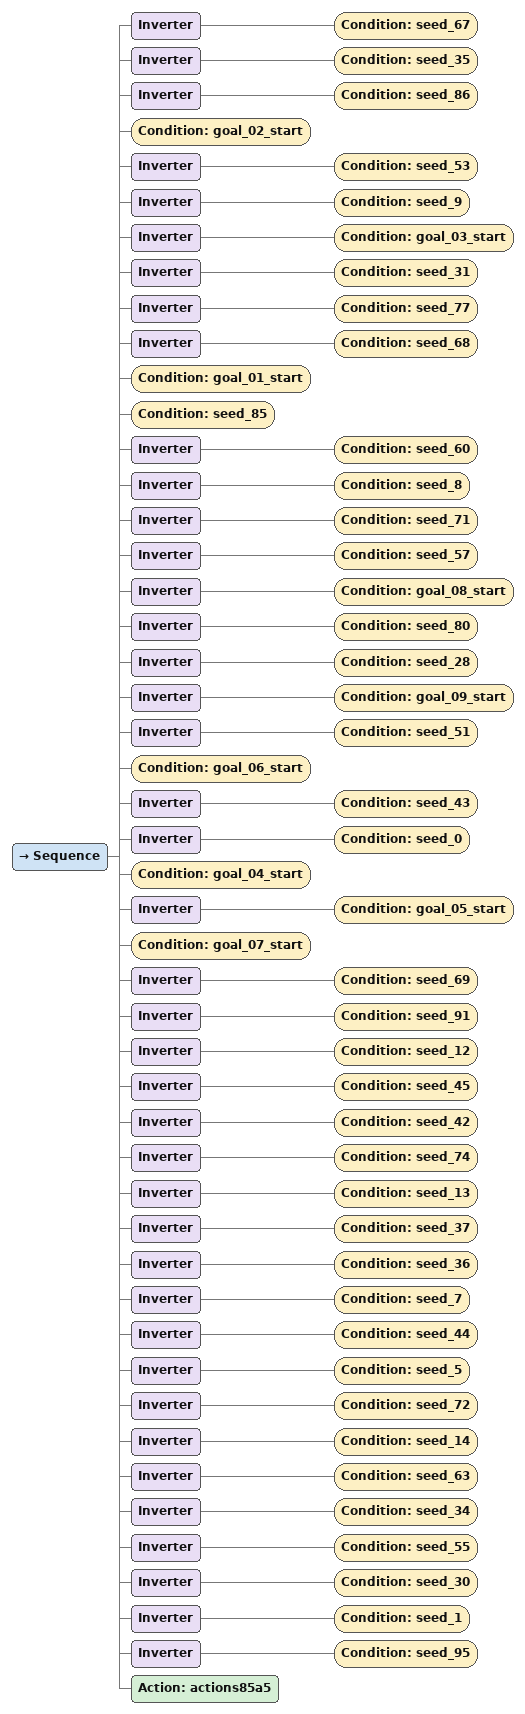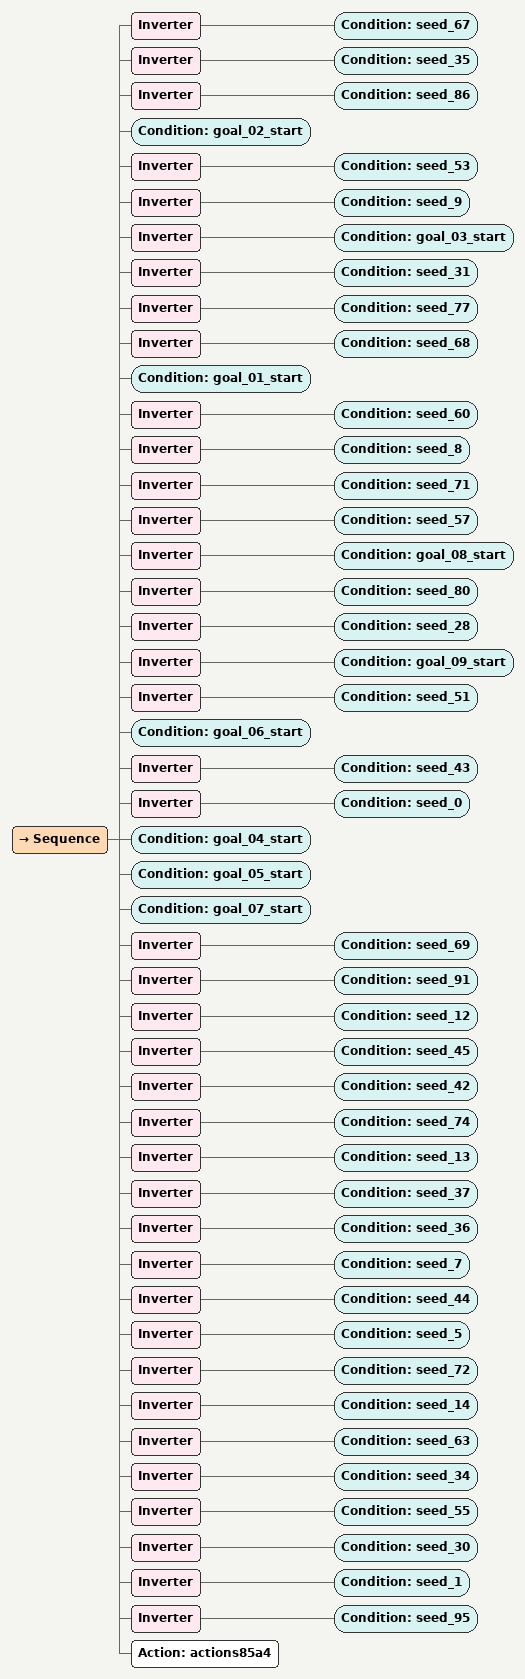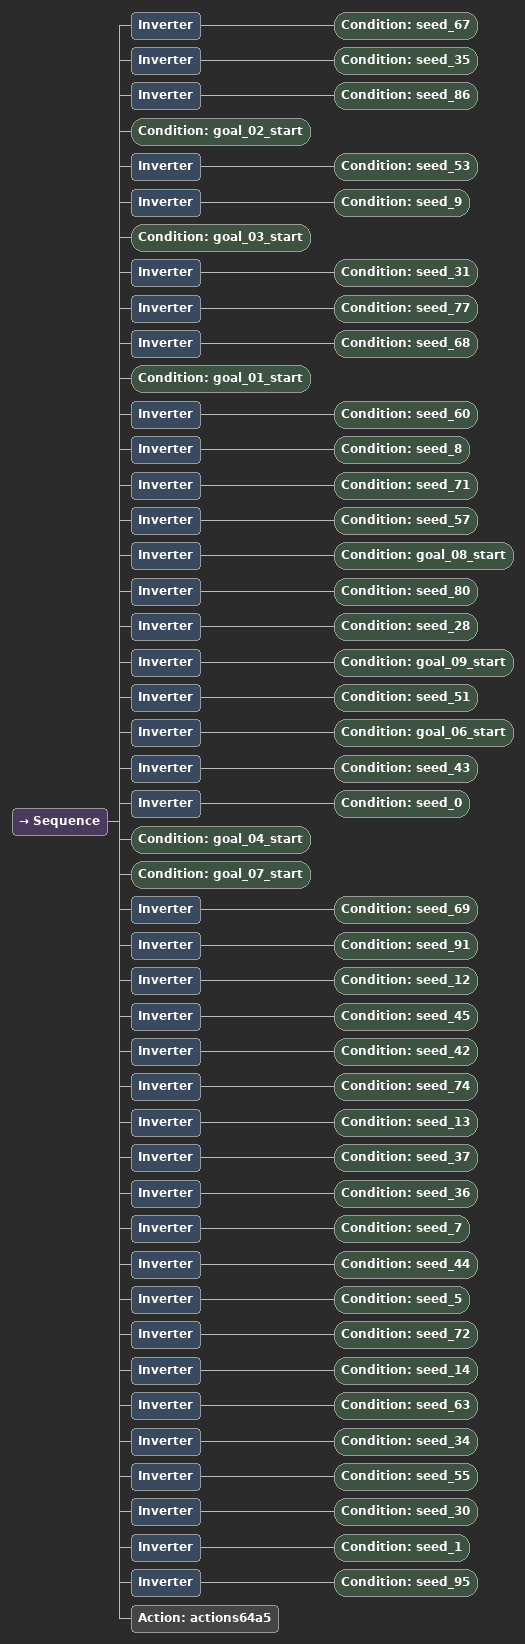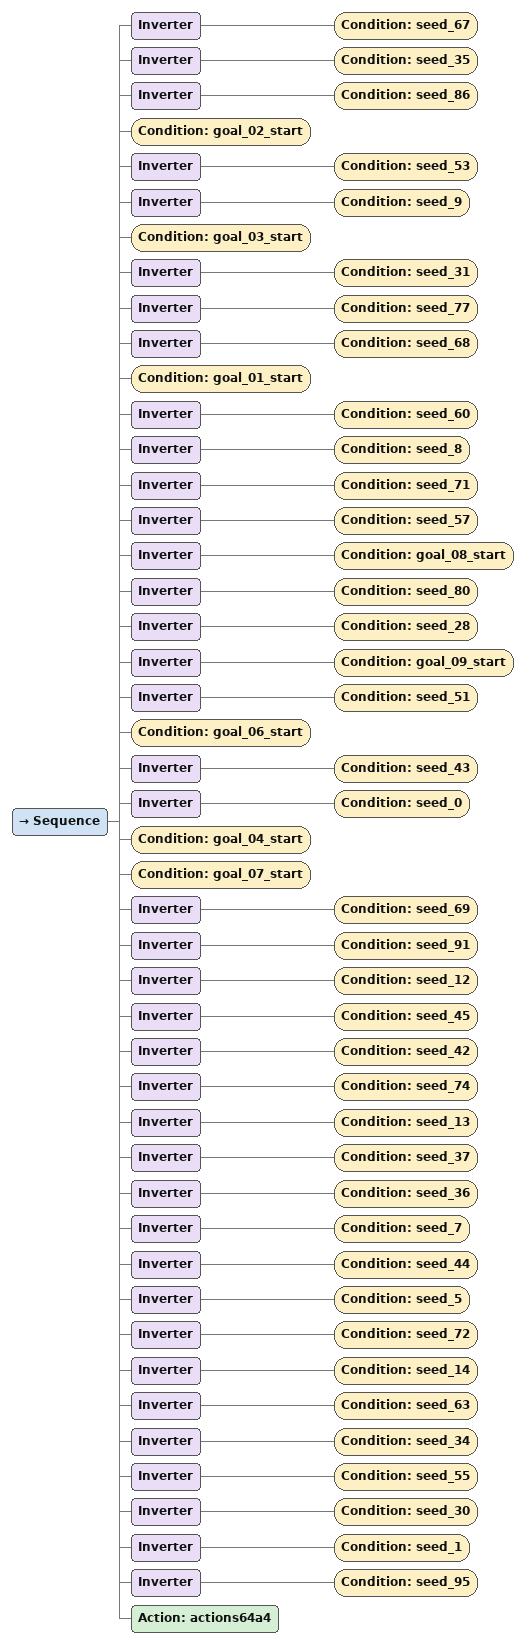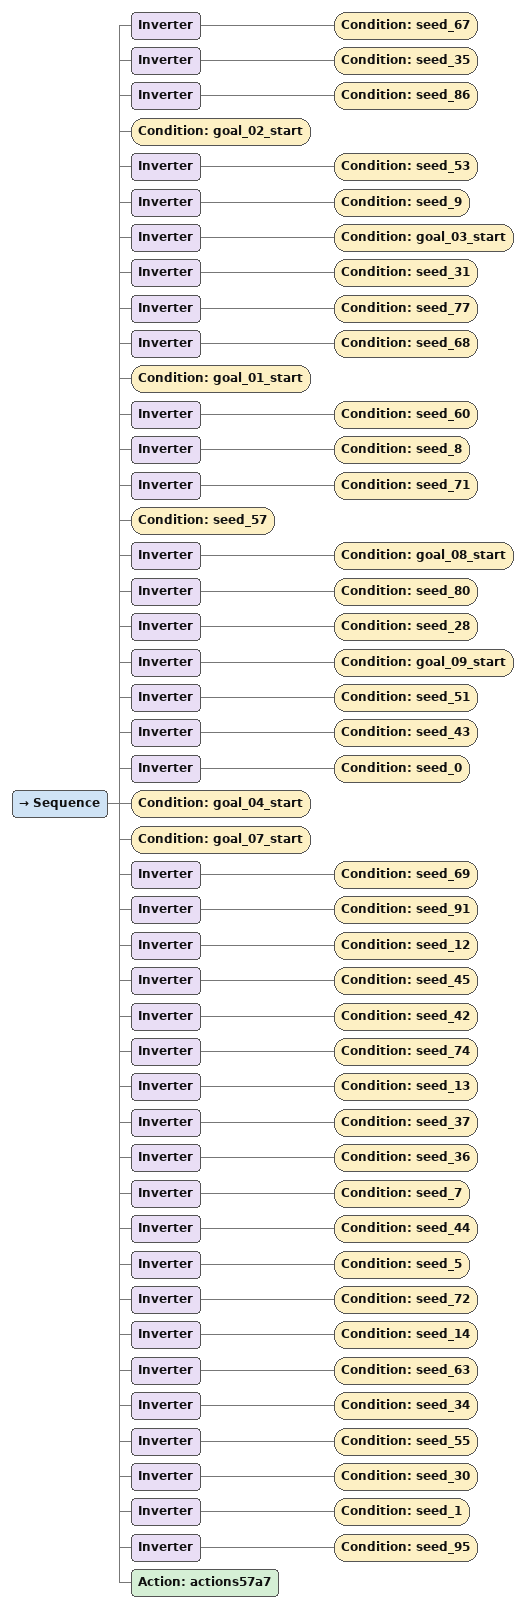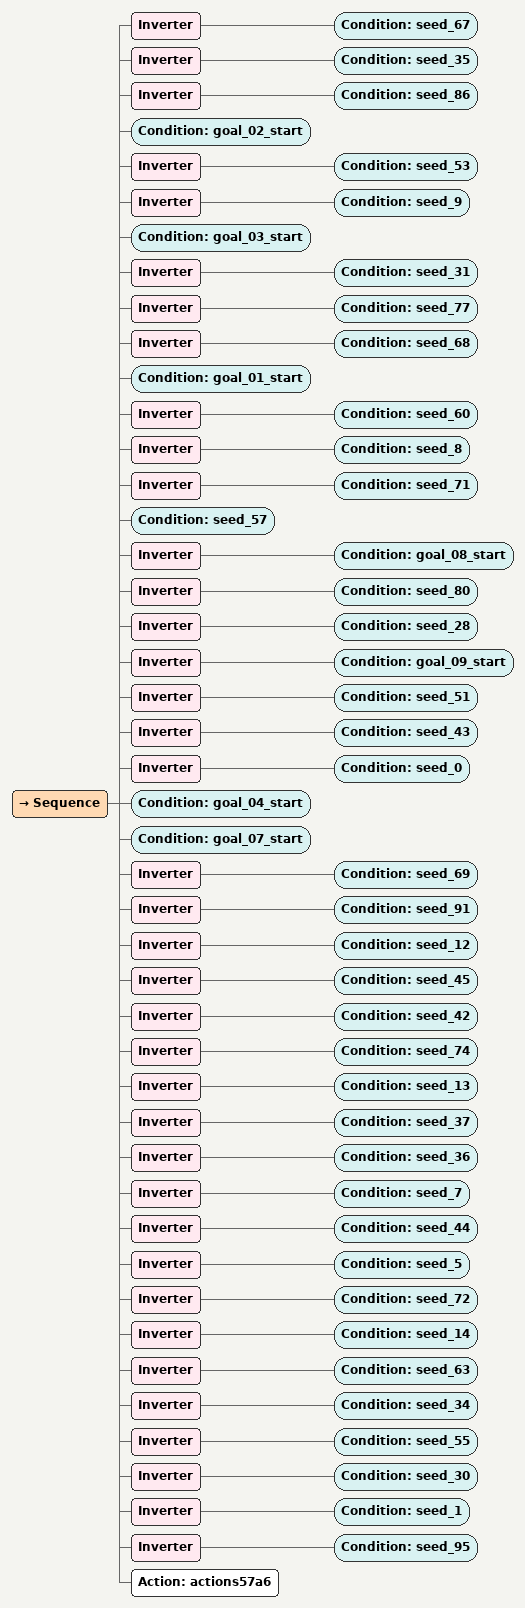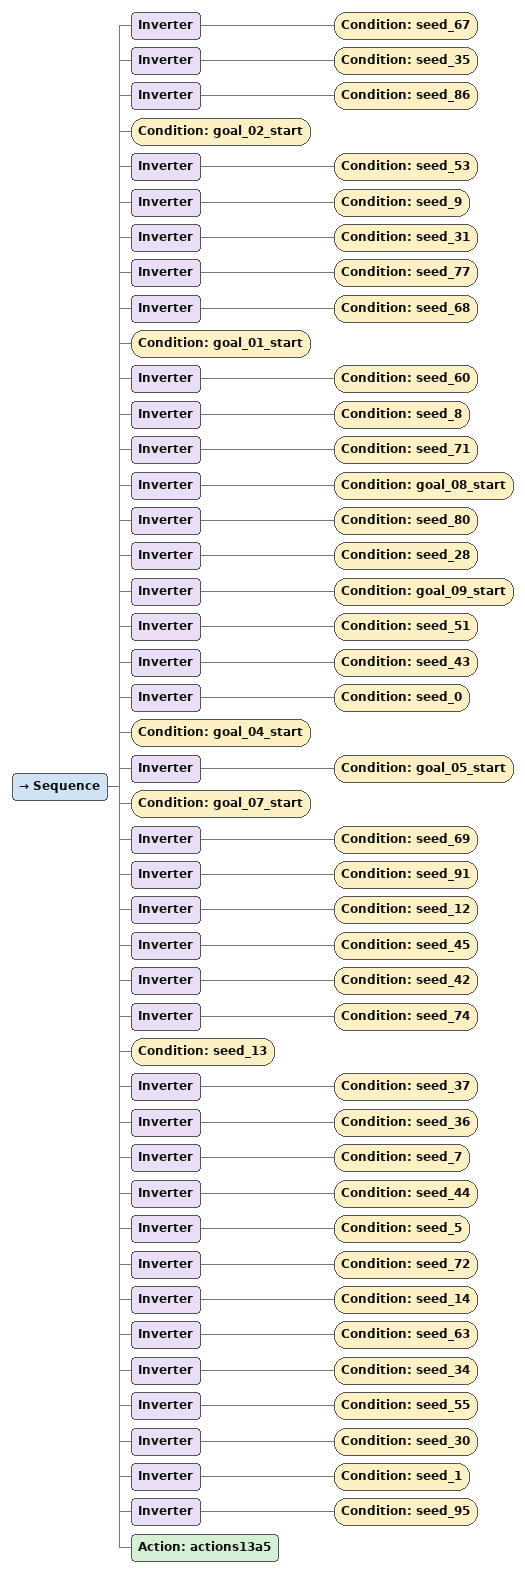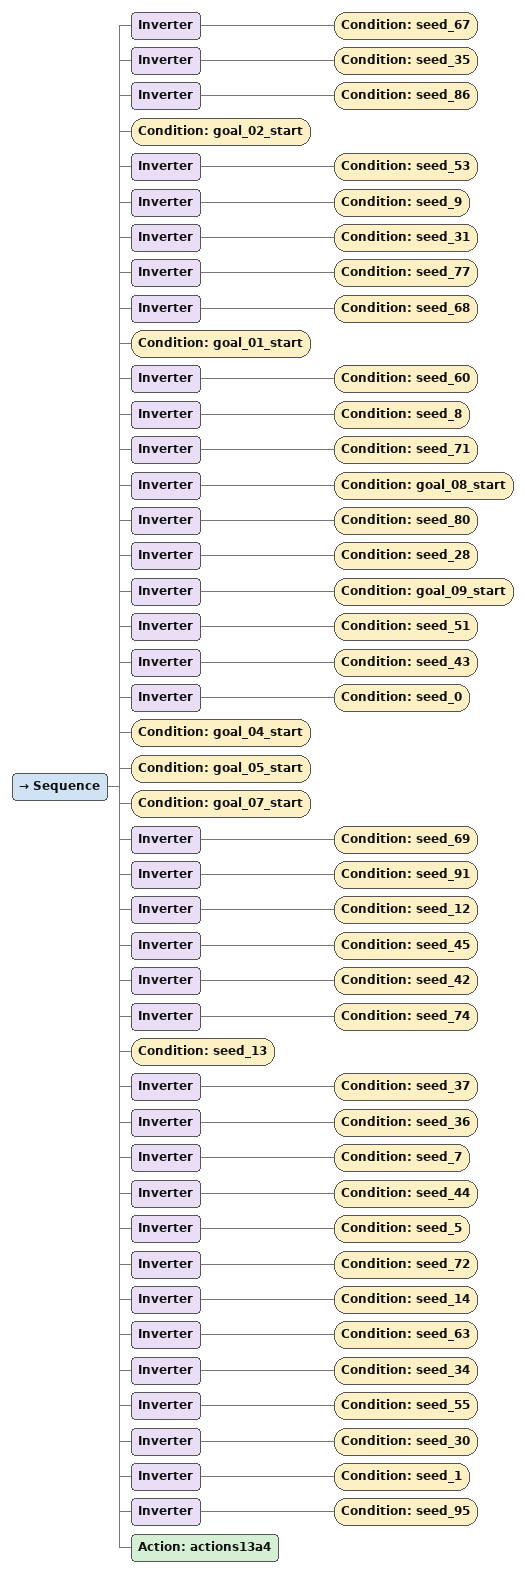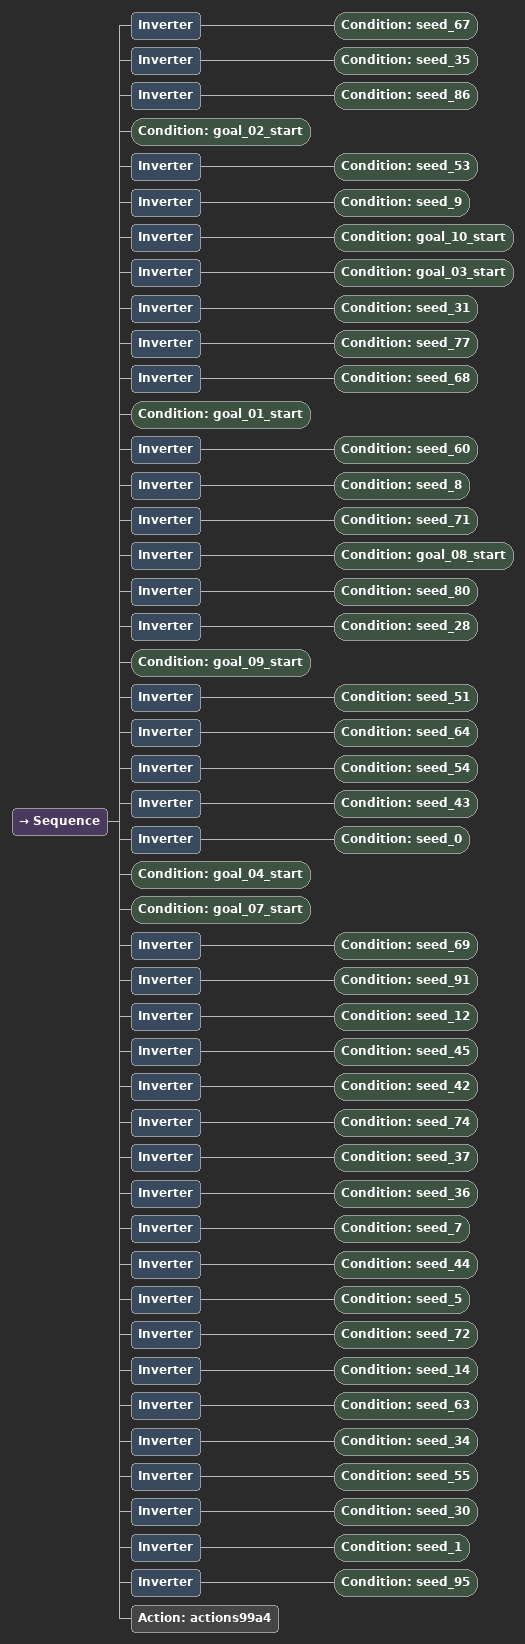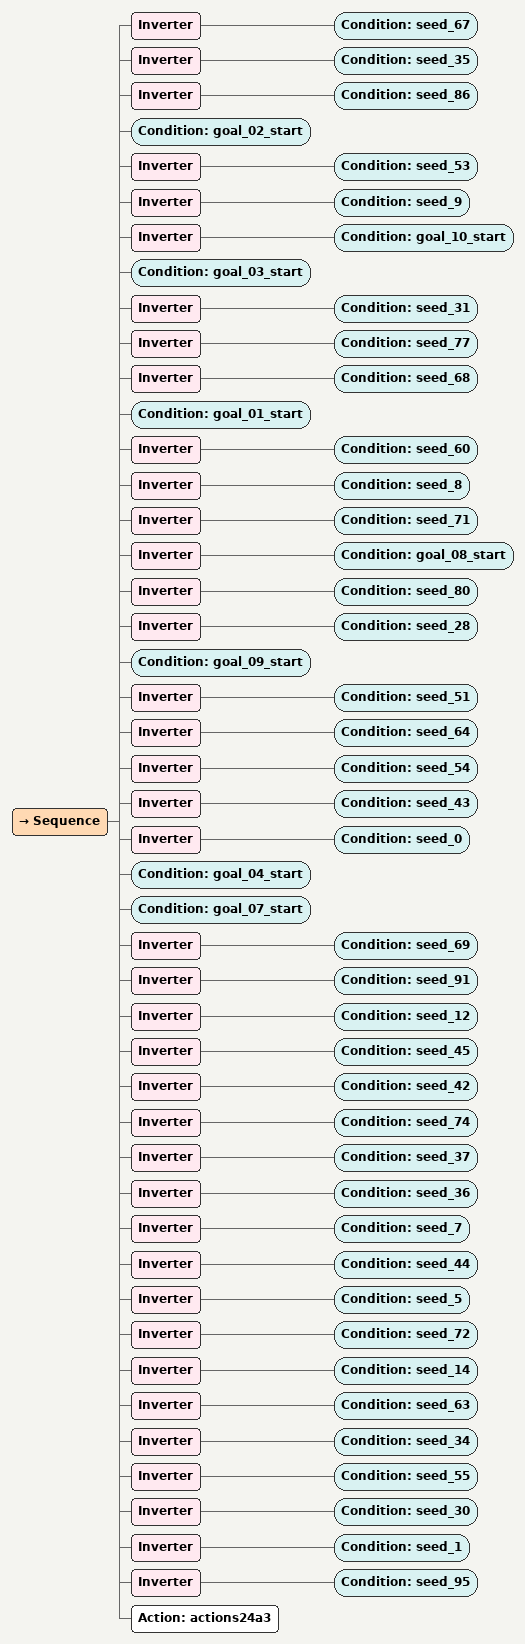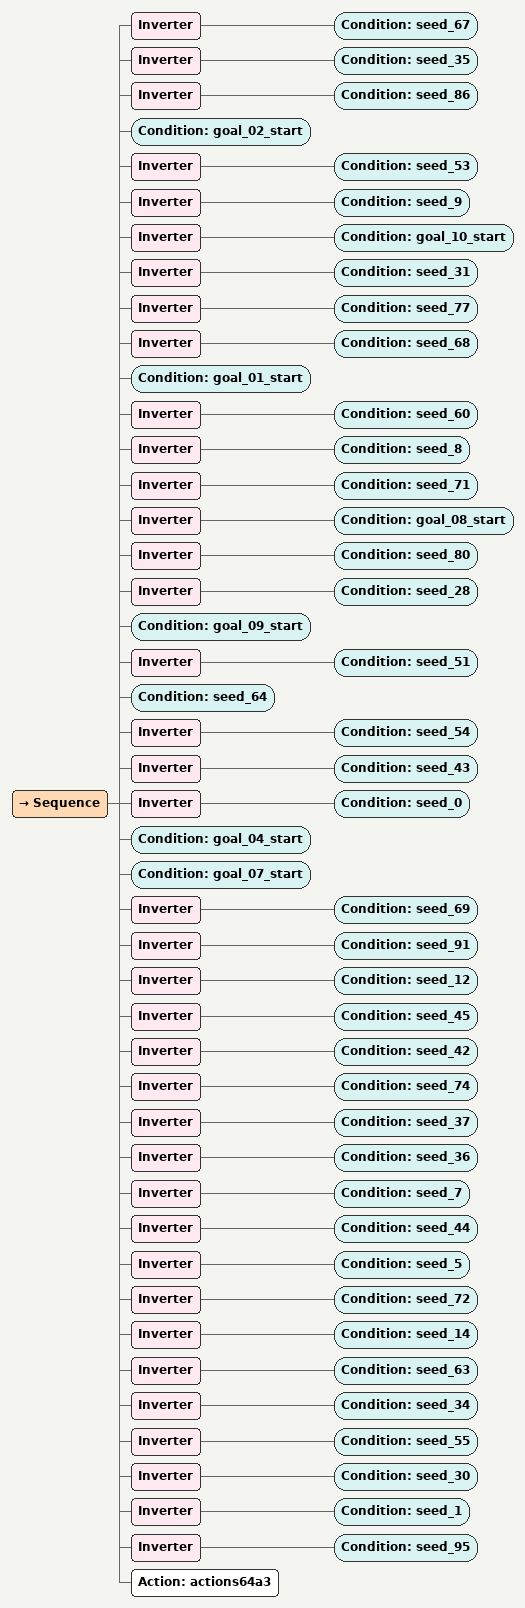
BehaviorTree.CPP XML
<Sequence>
  <Inverter>
    <Condition ID="seed_67"/>
  </Inverter>
  <Inverter>
    <Condition ID="seed_35"/>
  </Inverter>
  <Inverter>
    <Condition ID="seed_86"/>
  </Inverter>
  <Condition ID="goal_02_start"/>
  <Inverter>
    <Condition ID="seed_53"/>
  </Inverter>
  <Inverter>
    <Condition ID="seed_9"/>
  </Inverter>
  <Inverter>
    <Condition ID="goal_03_start"/>
  </Inverter>
  <Inverter>
    <Condition ID="seed_31"/>
  </Inverter>
  <Inverter>
    <Condition ID="seed_77"/>
  </Inverter>
  <Inverter>
    <Condition ID="seed_68"/>
  </Inverter>
  <Condition ID="goal_01_start"/>
  <Condition ID="seed_85"/>
  <Inverter>
    <Condition ID="seed_60"/>
  </Inverter>
  <Inverter>
    <Condition ID="seed_8"/>
  </Inverter>
  <Inverter>
    <Condition ID="seed_71"/>
  </Inverter>
  <Inverter>
    <Condition ID="seed_57"/>
  </Inverter>
  <Inverter>
    <Condition ID="goal_08_start"/>
  </Inverter>
  <Inverter>
    <Condition ID="seed_80"/>
  </Inverter>
  <Inverter>
    <Condition ID="seed_28"/>
  </Inverter>
  <Inverter>
    <Condition ID="goal_09_start"/>
  </Inverter>
  <Inverter>
    <Condition ID="seed_51"/>
  </Inverter>
  <Condition ID="goal_06_start"/>
  <Inverter>
    <Condition ID="seed_43"/>
  </Inverter>
  <Inverter>
    <Condition ID="seed_0"/>
  </Inverter>
  <Condition ID="goal_04_start"/>
  <Inverter>
    <Condition ID="goal_05_start"/>
  </Inverter>
  <Condition ID="goal_07_start"/>
  <Inverter>
    <Condition ID="seed_69"/>
  </Inverter>
  <Inverter>
    <Condition ID="seed_91"/>
  </Inverter>
  <Inverter>
    <Condition ID="seed_12"/>
  </Inverter>
  <Inverter>
    <Condition ID="seed_45"/>
  </Inverter>
  <Inverter>
    <Condition ID="seed_42"/>
  </Inverter>
  <Inverter>
    <Condition ID="seed_74"/>
  </Inverter>
  <Inverter>
    <Condition ID="seed_13"/>
  </Inverter>
  <Inverter>
    <Condition ID="seed_37"/>
  </Inverter>
  <Inverter>
    <Condition ID="seed_36"/>
  </Inverter>
  <Inverter>
    <Condition ID="seed_7"/>
  </Inverter>
  <Inverter>
    <Condition ID="seed_44"/>
  </Inverter>
  <Inverter>
    <Condition ID="seed_5"/>
  </Inverter>
  <Inverter>
    <Condition ID="seed_72"/>
  </Inverter>
  <Inverter>
    <Condition ID="seed_14"/>
  </Inverter>
  <Inverter>
    <Condition ID="seed_63"/>
  </Inverter>
  <Inverter>
    <Condition ID="seed_34"/>
  </Inverter>
  <Inverter>
    <Condition ID="seed_55"/>
  </Inverter>
  <Inverter>
    <Condition ID="seed_30"/>
  </Inverter>
  <Inverter>
    <Condition ID="seed_1"/>
  </Inverter>
  <Inverter>
    <Condition ID="seed_95"/>
  </Inverter>
  <Action ID="actions85a5"/>
</Sequence>

<Sequence>
  <Inverter>
    <Condition ID="seed_67"/>
  </Inverter>
  <Inverter>
    <Condition ID="seed_35"/>
  </Inverter>
  <Inverter>
    <Condition ID="seed_86"/>
  </Inverter>
  <Condition ID="goal_02_start"/>
  <Inverter>
    <Condition ID="seed_53"/>
  </Inverter>
  <Inverter>
    <Condition ID="seed_9"/>
  </Inverter>
  <Inverter>
    <Condition ID="goal_03_start"/>
  </Inverter>
  <Inverter>
    <Condition ID="seed_31"/>
  </Inverter>
  <Inverter>
    <Condition ID="seed_77"/>
  </Inverter>
  <Inverter>
    <Condition ID="seed_68"/>
  </Inverter>
  <Condition ID="goal_01_start"/>
  <Inverter>
    <Condition ID="seed_60"/>
  </Inverter>
  <Inverter>
    <Condition ID="seed_8"/>
  </Inverter>
  <Inverter>
    <Condition ID="seed_71"/>
  </Inverter>
  <Inverter>
    <Condition ID="seed_57"/>
  </Inverter>
  <Inverter>
    <Condition ID="goal_08_start"/>
  </Inverter>
  <Inverter>
    <Condition ID="seed_80"/>
  </Inverter>
  <Inverter>
    <Condition ID="seed_28"/>
  </Inverter>
  <Inverter>
    <Condition ID="goal_09_start"/>
  </Inverter>
  <Inverter>
    <Condition ID="seed_51"/>
  </Inverter>
  <Condition ID="goal_06_start"/>
  <Inverter>
    <Condition ID="seed_43"/>
  </Inverter>
  <Inverter>
    <Condition ID="seed_0"/>
  </Inverter>
  <Condition ID="goal_04_start"/>
  <Condition ID="goal_05_start"/>
  <Condition ID="goal_07_start"/>
  <Inverter>
    <Condition ID="seed_69"/>
  </Inverter>
  <Inverter>
    <Condition ID="seed_91"/>
  </Inverter>
  <Inverter>
    <Condition ID="seed_12"/>
  </Inverter>
  <Inverter>
    <Condition ID="seed_45"/>
  </Inverter>
  <Inverter>
    <Condition ID="seed_42"/>
  </Inverter>
  <Inverter>
    <Condition ID="seed_74"/>
  </Inverter>
  <Inverter>
    <Condition ID="seed_13"/>
  </Inverter>
  <Inverter>
    <Condition ID="seed_37"/>
  </Inverter>
  <Inverter>
    <Condition ID="seed_36"/>
  </Inverter>
  <Inverter>
    <Condition ID="seed_7"/>
  </Inverter>
  <Inverter>
    <Condition ID="seed_44"/>
  </Inverter>
  <Inverter>
    <Condition ID="seed_5"/>
  </Inverter>
  <Inverter>
    <Condition ID="seed_72"/>
  </Inverter>
  <Inverter>
    <Condition ID="seed_14"/>
  </Inverter>
  <Inverter>
    <Condition ID="seed_63"/>
  </Inverter>
  <Inverter>
    <Condition ID="seed_34"/>
  </Inverter>
  <Inverter>
    <Condition ID="seed_55"/>
  </Inverter>
  <Inverter>
    <Condition ID="seed_30"/>
  </Inverter>
  <Inverter>
    <Condition ID="seed_1"/>
  </Inverter>
  <Inverter>
    <Condition ID="seed_95"/>
  </Inverter>
  <Action ID="actions85a4"/>
</Sequence>

<Sequence>
  <Inverter>
    <Condition ID="seed_67"/>
  </Inverter>
  <Inverter>
    <Condition ID="seed_35"/>
  </Inverter>
  <Inverter>
    <Condition ID="seed_86"/>
  </Inverter>
  <Condition ID="goal_02_start"/>
  <Inverter>
    <Condition ID="seed_53"/>
  </Inverter>
  <Inverter>
    <Condition ID="seed_9"/>
  </Inverter>
  <Condition ID="goal_03_start"/>
  <Inverter>
    <Condition ID="seed_31"/>
  </Inverter>
  <Inverter>
    <Condition ID="seed_77"/>
  </Inverter>
  <Inverter>
    <Condition ID="seed_68"/>
  </Inverter>
  <Condition ID="goal_01_start"/>
  <Inverter>
    <Condition ID="seed_60"/>
  </Inverter>
  <Inverter>
    <Condition ID="seed_8"/>
  </Inverter>
  <Inverter>
    <Condition ID="seed_71"/>
  </Inverter>
  <Inverter>
    <Condition ID="seed_57"/>
  </Inverter>
  <Inverter>
    <Condition ID="goal_08_start"/>
  </Inverter>
  <Inverter>
    <Condition ID="seed_80"/>
  </Inverter>
  <Inverter>
    <Condition ID="seed_28"/>
  </Inverter>
  <Inverter>
    <Condition ID="goal_09_start"/>
  </Inverter>
  <Inverter>
    <Condition ID="seed_51"/>
  </Inverter>
  <Inverter>
    <Condition ID="goal_06_start"/>
  </Inverter>
  <Inverter>
    <Condition ID="seed_43"/>
  </Inverter>
  <Inverter>
    <Condition ID="seed_0"/>
  </Inverter>
  <Condition ID="goal_04_start"/>
  <Condition ID="goal_07_start"/>
  <Inverter>
    <Condition ID="seed_69"/>
  </Inverter>
  <Inverter>
    <Condition ID="seed_91"/>
  </Inverter>
  <Inverter>
    <Condition ID="seed_12"/>
  </Inverter>
  <Inverter>
    <Condition ID="seed_45"/>
  </Inverter>
  <Inverter>
    <Condition ID="seed_42"/>
  </Inverter>
  <Inverter>
    <Condition ID="seed_74"/>
  </Inverter>
  <Inverter>
    <Condition ID="seed_13"/>
  </Inverter>
  <Inverter>
    <Condition ID="seed_37"/>
  </Inverter>
  <Inverter>
    <Condition ID="seed_36"/>
  </Inverter>
  <Inverter>
    <Condition ID="seed_7"/>
  </Inverter>
  <Inverter>
    <Condition ID="seed_44"/>
  </Inverter>
  <Inverter>
    <Condition ID="seed_5"/>
  </Inverter>
  <Inverter>
    <Condition ID="seed_72"/>
  </Inverter>
  <Inverter>
    <Condition ID="seed_14"/>
  </Inverter>
  <Inverter>
    <Condition ID="seed_63"/>
  </Inverter>
  <Inverter>
    <Condition ID="seed_34"/>
  </Inverter>
  <Inverter>
    <Condition ID="seed_55"/>
  </Inverter>
  <Inverter>
    <Condition ID="seed_30"/>
  </Inverter>
  <Inverter>
    <Condition ID="seed_1"/>
  </Inverter>
  <Inverter>
    <Condition ID="seed_95"/>
  </Inverter>
  <Action ID="actions64a5"/>
</Sequence>

<Sequence>
  <Inverter>
    <Condition ID="seed_67"/>
  </Inverter>
  <Inverter>
    <Condition ID="seed_35"/>
  </Inverter>
  <Inverter>
    <Condition ID="seed_86"/>
  </Inverter>
  <Condition ID="goal_02_start"/>
  <Inverter>
    <Condition ID="seed_53"/>
  </Inverter>
  <Inverter>
    <Condition ID="seed_9"/>
  </Inverter>
  <Condition ID="goal_03_start"/>
  <Inverter>
    <Condition ID="seed_31"/>
  </Inverter>
  <Inverter>
    <Condition ID="seed_77"/>
  </Inverter>
  <Inverter>
    <Condition ID="seed_68"/>
  </Inverter>
  <Condition ID="goal_01_start"/>
  <Inverter>
    <Condition ID="seed_60"/>
  </Inverter>
  <Inverter>
    <Condition ID="seed_8"/>
  </Inverter>
  <Inverter>
    <Condition ID="seed_71"/>
  </Inverter>
  <Inverter>
    <Condition ID="seed_57"/>
  </Inverter>
  <Inverter>
    <Condition ID="goal_08_start"/>
  </Inverter>
  <Inverter>
    <Condition ID="seed_80"/>
  </Inverter>
  <Inverter>
    <Condition ID="seed_28"/>
  </Inverter>
  <Inverter>
    <Condition ID="goal_09_start"/>
  </Inverter>
  <Inverter>
    <Condition ID="seed_51"/>
  </Inverter>
  <Condition ID="goal_06_start"/>
  <Inverter>
    <Condition ID="seed_43"/>
  </Inverter>
  <Inverter>
    <Condition ID="seed_0"/>
  </Inverter>
  <Condition ID="goal_04_start"/>
  <Condition ID="goal_07_start"/>
  <Inverter>
    <Condition ID="seed_69"/>
  </Inverter>
  <Inverter>
    <Condition ID="seed_91"/>
  </Inverter>
  <Inverter>
    <Condition ID="seed_12"/>
  </Inverter>
  <Inverter>
    <Condition ID="seed_45"/>
  </Inverter>
  <Inverter>
    <Condition ID="seed_42"/>
  </Inverter>
  <Inverter>
    <Condition ID="seed_74"/>
  </Inverter>
  <Inverter>
    <Condition ID="seed_13"/>
  </Inverter>
  <Inverter>
    <Condition ID="seed_37"/>
  </Inverter>
  <Inverter>
    <Condition ID="seed_36"/>
  </Inverter>
  <Inverter>
    <Condition ID="seed_7"/>
  </Inverter>
  <Inverter>
    <Condition ID="seed_44"/>
  </Inverter>
  <Inverter>
    <Condition ID="seed_5"/>
  </Inverter>
  <Inverter>
    <Condition ID="seed_72"/>
  </Inverter>
  <Inverter>
    <Condition ID="seed_14"/>
  </Inverter>
  <Inverter>
    <Condition ID="seed_63"/>
  </Inverter>
  <Inverter>
    <Condition ID="seed_34"/>
  </Inverter>
  <Inverter>
    <Condition ID="seed_55"/>
  </Inverter>
  <Inverter>
    <Condition ID="seed_30"/>
  </Inverter>
  <Inverter>
    <Condition ID="seed_1"/>
  </Inverter>
  <Inverter>
    <Condition ID="seed_95"/>
  </Inverter>
  <Action ID="actions64a4"/>
</Sequence>

<Sequence>
  <Inverter>
    <Condition ID="seed_67"/>
  </Inverter>
  <Inverter>
    <Condition ID="seed_35"/>
  </Inverter>
  <Inverter>
    <Condition ID="seed_86"/>
  </Inverter>
  <Condition ID="goal_02_start"/>
  <Inverter>
    <Condition ID="seed_53"/>
  </Inverter>
  <Inverter>
    <Condition ID="seed_9"/>
  </Inverter>
  <Inverter>
    <Condition ID="goal_03_start"/>
  </Inverter>
  <Inverter>
    <Condition ID="seed_31"/>
  </Inverter>
  <Inverter>
    <Condition ID="seed_77"/>
  </Inverter>
  <Inverter>
    <Condition ID="seed_68"/>
  </Inverter>
  <Condition ID="goal_01_start"/>
  <Inverter>
    <Condition ID="seed_60"/>
  </Inverter>
  <Inverter>
    <Condition ID="seed_8"/>
  </Inverter>
  <Inverter>
    <Condition ID="seed_71"/>
  </Inverter>
  <Condition ID="seed_57"/>
  <Inverter>
    <Condition ID="goal_08_start"/>
  </Inverter>
  <Inverter>
    <Condition ID="seed_80"/>
  </Inverter>
  <Inverter>
    <Condition ID="seed_28"/>
  </Inverter>
  <Inverter>
    <Condition ID="goal_09_start"/>
  </Inverter>
  <Inverter>
    <Condition ID="seed_51"/>
  </Inverter>
  <Inverter>
    <Condition ID="seed_43"/>
  </Inverter>
  <Inverter>
    <Condition ID="seed_0"/>
  </Inverter>
  <Condition ID="goal_04_start"/>
  <Condition ID="goal_07_start"/>
  <Inverter>
    <Condition ID="seed_69"/>
  </Inverter>
  <Inverter>
    <Condition ID="seed_91"/>
  </Inverter>
  <Inverter>
    <Condition ID="seed_12"/>
  </Inverter>
  <Inverter>
    <Condition ID="seed_45"/>
  </Inverter>
  <Inverter>
    <Condition ID="seed_42"/>
  </Inverter>
  <Inverter>
    <Condition ID="seed_74"/>
  </Inverter>
  <Inverter>
    <Condition ID="seed_13"/>
  </Inverter>
  <Inverter>
    <Condition ID="seed_37"/>
  </Inverter>
  <Inverter>
    <Condition ID="seed_36"/>
  </Inverter>
  <Inverter>
    <Condition ID="seed_7"/>
  </Inverter>
  <Inverter>
    <Condition ID="seed_44"/>
  </Inverter>
  <Inverter>
    <Condition ID="seed_5"/>
  </Inverter>
  <Inverter>
    <Condition ID="seed_72"/>
  </Inverter>
  <Inverter>
    <Condition ID="seed_14"/>
  </Inverter>
  <Inverter>
    <Condition ID="seed_63"/>
  </Inverter>
  <Inverter>
    <Condition ID="seed_34"/>
  </Inverter>
  <Inverter>
    <Condition ID="seed_55"/>
  </Inverter>
  <Inverter>
    <Condition ID="seed_30"/>
  </Inverter>
  <Inverter>
    <Condition ID="seed_1"/>
  </Inverter>
  <Inverter>
    <Condition ID="seed_95"/>
  </Inverter>
  <Action ID="actions57a7"/>
</Sequence>

<Sequence>
  <Inverter>
    <Condition ID="seed_67"/>
  </Inverter>
  <Inverter>
    <Condition ID="seed_35"/>
  </Inverter>
  <Inverter>
    <Condition ID="seed_86"/>
  </Inverter>
  <Condition ID="goal_02_start"/>
  <Inverter>
    <Condition ID="seed_53"/>
  </Inverter>
  <Inverter>
    <Condition ID="seed_9"/>
  </Inverter>
  <Condition ID="goal_03_start"/>
  <Inverter>
    <Condition ID="seed_31"/>
  </Inverter>
  <Inverter>
    <Condition ID="seed_77"/>
  </Inverter>
  <Inverter>
    <Condition ID="seed_68"/>
  </Inverter>
  <Condition ID="goal_01_start"/>
  <Inverter>
    <Condition ID="seed_60"/>
  </Inverter>
  <Inverter>
    <Condition ID="seed_8"/>
  </Inverter>
  <Inverter>
    <Condition ID="seed_71"/>
  </Inverter>
  <Condition ID="seed_57"/>
  <Inverter>
    <Condition ID="goal_08_start"/>
  </Inverter>
  <Inverter>
    <Condition ID="seed_80"/>
  </Inverter>
  <Inverter>
    <Condition ID="seed_28"/>
  </Inverter>
  <Inverter>
    <Condition ID="goal_09_start"/>
  </Inverter>
  <Inverter>
    <Condition ID="seed_51"/>
  </Inverter>
  <Inverter>
    <Condition ID="seed_43"/>
  </Inverter>
  <Inverter>
    <Condition ID="seed_0"/>
  </Inverter>
  <Condition ID="goal_04_start"/>
  <Condition ID="goal_07_start"/>
  <Inverter>
    <Condition ID="seed_69"/>
  </Inverter>
  <Inverter>
    <Condition ID="seed_91"/>
  </Inverter>
  <Inverter>
    <Condition ID="seed_12"/>
  </Inverter>
  <Inverter>
    <Condition ID="seed_45"/>
  </Inverter>
  <Inverter>
    <Condition ID="seed_42"/>
  </Inverter>
  <Inverter>
    <Condition ID="seed_74"/>
  </Inverter>
  <Inverter>
    <Condition ID="seed_13"/>
  </Inverter>
  <Inverter>
    <Condition ID="seed_37"/>
  </Inverter>
  <Inverter>
    <Condition ID="seed_36"/>
  </Inverter>
  <Inverter>
    <Condition ID="seed_7"/>
  </Inverter>
  <Inverter>
    <Condition ID="seed_44"/>
  </Inverter>
  <Inverter>
    <Condition ID="seed_5"/>
  </Inverter>
  <Inverter>
    <Condition ID="seed_72"/>
  </Inverter>
  <Inverter>
    <Condition ID="seed_14"/>
  </Inverter>
  <Inverter>
    <Condition ID="seed_63"/>
  </Inverter>
  <Inverter>
    <Condition ID="seed_34"/>
  </Inverter>
  <Inverter>
    <Condition ID="seed_55"/>
  </Inverter>
  <Inverter>
    <Condition ID="seed_30"/>
  </Inverter>
  <Inverter>
    <Condition ID="seed_1"/>
  </Inverter>
  <Inverter>
    <Condition ID="seed_95"/>
  </Inverter>
  <Action ID="actions57a6"/>
</Sequence>

<Sequence>
  <Inverter>
    <Condition ID="seed_67"/>
  </Inverter>
  <Inverter>
    <Condition ID="seed_35"/>
  </Inverter>
  <Inverter>
    <Condition ID="seed_86"/>
  </Inverter>
  <Condition ID="goal_02_start"/>
  <Inverter>
    <Condition ID="seed_53"/>
  </Inverter>
  <Inverter>
    <Condition ID="seed_9"/>
  </Inverter>
  <Inverter>
    <Condition ID="seed_31"/>
  </Inverter>
  <Inverter>
    <Condition ID="seed_77"/>
  </Inverter>
  <Inverter>
    <Condition ID="seed_68"/>
  </Inverter>
  <Condition ID="goal_01_start"/>
  <Inverter>
    <Condition ID="seed_60"/>
  </Inverter>
  <Inverter>
    <Condition ID="seed_8"/>
  </Inverter>
  <Inverter>
    <Condition ID="seed_71"/>
  </Inverter>
  <Inverter>
    <Condition ID="goal_08_start"/>
  </Inverter>
  <Inverter>
    <Condition ID="seed_80"/>
  </Inverter>
  <Inverter>
    <Condition ID="seed_28"/>
  </Inverter>
  <Inverter>
    <Condition ID="goal_09_start"/>
  </Inverter>
  <Inverter>
    <Condition ID="seed_51"/>
  </Inverter>
  <Inverter>
    <Condition ID="seed_43"/>
  </Inverter>
  <Inverter>
    <Condition ID="seed_0"/>
  </Inverter>
  <Condition ID="goal_04_start"/>
  <Inverter>
    <Condition ID="goal_05_start"/>
  </Inverter>
  <Condition ID="goal_07_start"/>
  <Inverter>
    <Condition ID="seed_69"/>
  </Inverter>
  <Inverter>
    <Condition ID="seed_91"/>
  </Inverter>
  <Inverter>
    <Condition ID="seed_12"/>
  </Inverter>
  <Inverter>
    <Condition ID="seed_45"/>
  </Inverter>
  <Inverter>
    <Condition ID="seed_42"/>
  </Inverter>
  <Inverter>
    <Condition ID="seed_74"/>
  </Inverter>
  <Condition ID="seed_13"/>
  <Inverter>
    <Condition ID="seed_37"/>
  </Inverter>
  <Inverter>
    <Condition ID="seed_36"/>
  </Inverter>
  <Inverter>
    <Condition ID="seed_7"/>
  </Inverter>
  <Inverter>
    <Condition ID="seed_44"/>
  </Inverter>
  <Inverter>
    <Condition ID="seed_5"/>
  </Inverter>
  <Inverter>
    <Condition ID="seed_72"/>
  </Inverter>
  <Inverter>
    <Condition ID="seed_14"/>
  </Inverter>
  <Inverter>
    <Condition ID="seed_63"/>
  </Inverter>
  <Inverter>
    <Condition ID="seed_34"/>
  </Inverter>
  <Inverter>
    <Condition ID="seed_55"/>
  </Inverter>
  <Inverter>
    <Condition ID="seed_30"/>
  </Inverter>
  <Inverter>
    <Condition ID="seed_1"/>
  </Inverter>
  <Inverter>
    <Condition ID="seed_95"/>
  </Inverter>
  <Action ID="actions13a5"/>
</Sequence>

<Sequence>
  <Inverter>
    <Condition ID="seed_67"/>
  </Inverter>
  <Inverter>
    <Condition ID="seed_35"/>
  </Inverter>
  <Inverter>
    <Condition ID="seed_86"/>
  </Inverter>
  <Condition ID="goal_02_start"/>
  <Inverter>
    <Condition ID="seed_53"/>
  </Inverter>
  <Inverter>
    <Condition ID="seed_9"/>
  </Inverter>
  <Inverter>
    <Condition ID="seed_31"/>
  </Inverter>
  <Inverter>
    <Condition ID="seed_77"/>
  </Inverter>
  <Inverter>
    <Condition ID="seed_68"/>
  </Inverter>
  <Condition ID="goal_01_start"/>
  <Inverter>
    <Condition ID="seed_60"/>
  </Inverter>
  <Inverter>
    <Condition ID="seed_8"/>
  </Inverter>
  <Inverter>
    <Condition ID="seed_71"/>
  </Inverter>
  <Inverter>
    <Condition ID="goal_08_start"/>
  </Inverter>
  <Inverter>
    <Condition ID="seed_80"/>
  </Inverter>
  <Inverter>
    <Condition ID="seed_28"/>
  </Inverter>
  <Inverter>
    <Condition ID="goal_09_start"/>
  </Inverter>
  <Inverter>
    <Condition ID="seed_51"/>
  </Inverter>
  <Inverter>
    <Condition ID="seed_43"/>
  </Inverter>
  <Inverter>
    <Condition ID="seed_0"/>
  </Inverter>
  <Condition ID="goal_04_start"/>
  <Condition ID="goal_05_start"/>
  <Condition ID="goal_07_start"/>
  <Inverter>
    <Condition ID="seed_69"/>
  </Inverter>
  <Inverter>
    <Condition ID="seed_91"/>
  </Inverter>
  <Inverter>
    <Condition ID="seed_12"/>
  </Inverter>
  <Inverter>
    <Condition ID="seed_45"/>
  </Inverter>
  <Inverter>
    <Condition ID="seed_42"/>
  </Inverter>
  <Inverter>
    <Condition ID="seed_74"/>
  </Inverter>
  <Condition ID="seed_13"/>
  <Inverter>
    <Condition ID="seed_37"/>
  </Inverter>
  <Inverter>
    <Condition ID="seed_36"/>
  </Inverter>
  <Inverter>
    <Condition ID="seed_7"/>
  </Inverter>
  <Inverter>
    <Condition ID="seed_44"/>
  </Inverter>
  <Inverter>
    <Condition ID="seed_5"/>
  </Inverter>
  <Inverter>
    <Condition ID="seed_72"/>
  </Inverter>
  <Inverter>
    <Condition ID="seed_14"/>
  </Inverter>
  <Inverter>
    <Condition ID="seed_63"/>
  </Inverter>
  <Inverter>
    <Condition ID="seed_34"/>
  </Inverter>
  <Inverter>
    <Condition ID="seed_55"/>
  </Inverter>
  <Inverter>
    <Condition ID="seed_30"/>
  </Inverter>
  <Inverter>
    <Condition ID="seed_1"/>
  </Inverter>
  <Inverter>
    <Condition ID="seed_95"/>
  </Inverter>
  <Action ID="actions13a4"/>
</Sequence>

<Sequence>
  <Inverter>
    <Condition ID="seed_67"/>
  </Inverter>
  <Inverter>
    <Condition ID="seed_35"/>
  </Inverter>
  <Inverter>
    <Condition ID="seed_86"/>
  </Inverter>
  <Condition ID="goal_02_start"/>
  <Inverter>
    <Condition ID="seed_53"/>
  </Inverter>
  <Inverter>
    <Condition ID="seed_9"/>
  </Inverter>
  <Inverter>
    <Condition ID="goal_10_start"/>
  </Inverter>
  <Inverter>
    <Condition ID="goal_03_start"/>
  </Inverter>
  <Inverter>
    <Condition ID="seed_31"/>
  </Inverter>
  <Inverter>
    <Condition ID="seed_77"/>
  </Inverter>
  <Inverter>
    <Condition ID="seed_68"/>
  </Inverter>
  <Condition ID="goal_01_start"/>
  <Inverter>
    <Condition ID="seed_60"/>
  </Inverter>
  <Inverter>
    <Condition ID="seed_8"/>
  </Inverter>
  <Inverter>
    <Condition ID="seed_71"/>
  </Inverter>
  <Inverter>
    <Condition ID="goal_08_start"/>
  </Inverter>
  <Inverter>
    <Condition ID="seed_80"/>
  </Inverter>
  <Inverter>
    <Condition ID="seed_28"/>
  </Inverter>
  <Condition ID="goal_09_start"/>
  <Inverter>
    <Condition ID="seed_51"/>
  </Inverter>
  <Inverter>
    <Condition ID="seed_64"/>
  </Inverter>
  <Inverter>
    <Condition ID="seed_54"/>
  </Inverter>
  <Inverter>
    <Condition ID="seed_43"/>
  </Inverter>
  <Inverter>
    <Condition ID="seed_0"/>
  </Inverter>
  <Condition ID="goal_04_start"/>
  <Condition ID="goal_07_start"/>
  <Inverter>
    <Condition ID="seed_69"/>
  </Inverter>
  <Inverter>
    <Condition ID="seed_91"/>
  </Inverter>
  <Inverter>
    <Condition ID="seed_12"/>
  </Inverter>
  <Inverter>
    <Condition ID="seed_45"/>
  </Inverter>
  <Inverter>
    <Condition ID="seed_42"/>
  </Inverter>
  <Inverter>
    <Condition ID="seed_74"/>
  </Inverter>
  <Inverter>
    <Condition ID="seed_37"/>
  </Inverter>
  <Inverter>
    <Condition ID="seed_36"/>
  </Inverter>
  <Inverter>
    <Condition ID="seed_7"/>
  </Inverter>
  <Inverter>
    <Condition ID="seed_44"/>
  </Inverter>
  <Inverter>
    <Condition ID="seed_5"/>
  </Inverter>
  <Inverter>
    <Condition ID="seed_72"/>
  </Inverter>
  <Inverter>
    <Condition ID="seed_14"/>
  </Inverter>
  <Inverter>
    <Condition ID="seed_63"/>
  </Inverter>
  <Inverter>
    <Condition ID="seed_34"/>
  </Inverter>
  <Inverter>
    <Condition ID="seed_55"/>
  </Inverter>
  <Inverter>
    <Condition ID="seed_30"/>
  </Inverter>
  <Inverter>
    <Condition ID="seed_1"/>
  </Inverter>
  <Inverter>
    <Condition ID="seed_95"/>
  </Inverter>
  <Action ID="actions99a4"/>
</Sequence>

<Sequence>
  <Inverter>
    <Condition ID="seed_67"/>
  </Inverter>
  <Inverter>
    <Condition ID="seed_35"/>
  </Inverter>
  <Inverter>
    <Condition ID="seed_86"/>
  </Inverter>
  <Condition ID="goal_02_start"/>
  <Inverter>
    <Condition ID="seed_53"/>
  </Inverter>
  <Inverter>
    <Condition ID="seed_9"/>
  </Inverter>
  <Inverter>
    <Condition ID="goal_10_start"/>
  </Inverter>
  <Condition ID="goal_03_start"/>
  <Inverter>
    <Condition ID="seed_31"/>
  </Inverter>
  <Inverter>
    <Condition ID="seed_77"/>
  </Inverter>
  <Inverter>
    <Condition ID="seed_68"/>
  </Inverter>
  <Condition ID="goal_01_start"/>
  <Inverter>
    <Condition ID="seed_60"/>
  </Inverter>
  <Inverter>
    <Condition ID="seed_8"/>
  </Inverter>
  <Inverter>
    <Condition ID="seed_71"/>
  </Inverter>
  <Inverter>
    <Condition ID="goal_08_start"/>
  </Inverter>
  <Inverter>
    <Condition ID="seed_80"/>
  </Inverter>
  <Inverter>
    <Condition ID="seed_28"/>
  </Inverter>
  <Condition ID="goal_09_start"/>
  <Inverter>
    <Condition ID="seed_51"/>
  </Inverter>
  <Inverter>
    <Condition ID="seed_64"/>
  </Inverter>
  <Inverter>
    <Condition ID="seed_54"/>
  </Inverter>
  <Inverter>
    <Condition ID="seed_43"/>
  </Inverter>
  <Inverter>
    <Condition ID="seed_0"/>
  </Inverter>
  <Condition ID="goal_04_start"/>
  <Condition ID="goal_07_start"/>
  <Inverter>
    <Condition ID="seed_69"/>
  </Inverter>
  <Inverter>
    <Condition ID="seed_91"/>
  </Inverter>
  <Inverter>
    <Condition ID="seed_12"/>
  </Inverter>
  <Inverter>
    <Condition ID="seed_45"/>
  </Inverter>
  <Inverter>
    <Condition ID="seed_42"/>
  </Inverter>
  <Inverter>
    <Condition ID="seed_74"/>
  </Inverter>
  <Inverter>
    <Condition ID="seed_37"/>
  </Inverter>
  <Inverter>
    <Condition ID="seed_36"/>
  </Inverter>
  <Inverter>
    <Condition ID="seed_7"/>
  </Inverter>
  <Inverter>
    <Condition ID="seed_44"/>
  </Inverter>
  <Inverter>
    <Condition ID="seed_5"/>
  </Inverter>
  <Inverter>
    <Condition ID="seed_72"/>
  </Inverter>
  <Inverter>
    <Condition ID="seed_14"/>
  </Inverter>
  <Inverter>
    <Condition ID="seed_63"/>
  </Inverter>
  <Inverter>
    <Condition ID="seed_34"/>
  </Inverter>
  <Inverter>
    <Condition ID="seed_55"/>
  </Inverter>
  <Inverter>
    <Condition ID="seed_30"/>
  </Inverter>
  <Inverter>
    <Condition ID="seed_1"/>
  </Inverter>
  <Inverter>
    <Condition ID="seed_95"/>
  </Inverter>
  <Action ID="actions24a3"/>
</Sequence>

<Sequence>
  <Inverter>
    <Condition ID="seed_67"/>
  </Inverter>
  <Inverter>
    <Condition ID="seed_35"/>
  </Inverter>
  <Inverter>
    <Condition ID="seed_86"/>
  </Inverter>
  <Condition ID="goal_02_start"/>
  <Inverter>
    <Condition ID="seed_53"/>
  </Inverter>
  <Inverter>
    <Condition ID="seed_9"/>
  </Inverter>
  <Inverter>
    <Condition ID="goal_10_start"/>
  </Inverter>
  <Inverter>
    <Condition ID="seed_31"/>
  </Inverter>
  <Inverter>
    <Condition ID="seed_77"/>
  </Inverter>
  <Inverter>
    <Condition ID="seed_68"/>
  </Inverter>
  <Condition ID="goal_01_start"/>
  <Inverter>
    <Condition ID="seed_60"/>
  </Inverter>
  <Inverter>
    <Condition ID="seed_8"/>
  </Inverter>
  <Inverter>
    <Condition ID="seed_71"/>
  </Inverter>
  <Inverter>
    <Condition ID="goal_08_start"/>
  </Inverter>
  <Inverter>
    <Condition ID="seed_80"/>
  </Inverter>
  <Inverter>
    <Condition ID="seed_28"/>
  </Inverter>
  <Condition ID="goal_09_start"/>
  <Inverter>
    <Condition ID="seed_51"/>
  </Inverter>
  <Condition ID="seed_64"/>
  <Inverter>
    <Condition ID="seed_54"/>
  </Inverter>
  <Inverter>
    <Condition ID="seed_43"/>
  </Inverter>
  <Inverter>
    <Condition ID="seed_0"/>
  </Inverter>
  <Condition ID="goal_04_start"/>
  <Condition ID="goal_07_start"/>
  <Inverter>
    <Condition ID="seed_69"/>
  </Inverter>
  <Inverter>
    <Condition ID="seed_91"/>
  </Inverter>
  <Inverter>
    <Condition ID="seed_12"/>
  </Inverter>
  <Inverter>
    <Condition ID="seed_45"/>
  </Inverter>
  <Inverter>
    <Condition ID="seed_42"/>
  </Inverter>
  <Inverter>
    <Condition ID="seed_74"/>
  </Inverter>
  <Inverter>
    <Condition ID="seed_37"/>
  </Inverter>
  <Inverter>
    <Condition ID="seed_36"/>
  </Inverter>
  <Inverter>
    <Condition ID="seed_7"/>
  </Inverter>
  <Inverter>
    <Condition ID="seed_44"/>
  </Inverter>
  <Inverter>
    <Condition ID="seed_5"/>
  </Inverter>
  <Inverter>
    <Condition ID="seed_72"/>
  </Inverter>
  <Inverter>
    <Condition ID="seed_14"/>
  </Inverter>
  <Inverter>
    <Condition ID="seed_63"/>
  </Inverter>
  <Inverter>
    <Condition ID="seed_34"/>
  </Inverter>
  <Inverter>
    <Condition ID="seed_55"/>
  </Inverter>
  <Inverter>
    <Condition ID="seed_30"/>
  </Inverter>
  <Inverter>
    <Condition ID="seed_1"/>
  </Inverter>
  <Inverter>
    <Condition ID="seed_95"/>
  </Inverter>
  <Action ID="actions64a3"/>
</Sequence>
